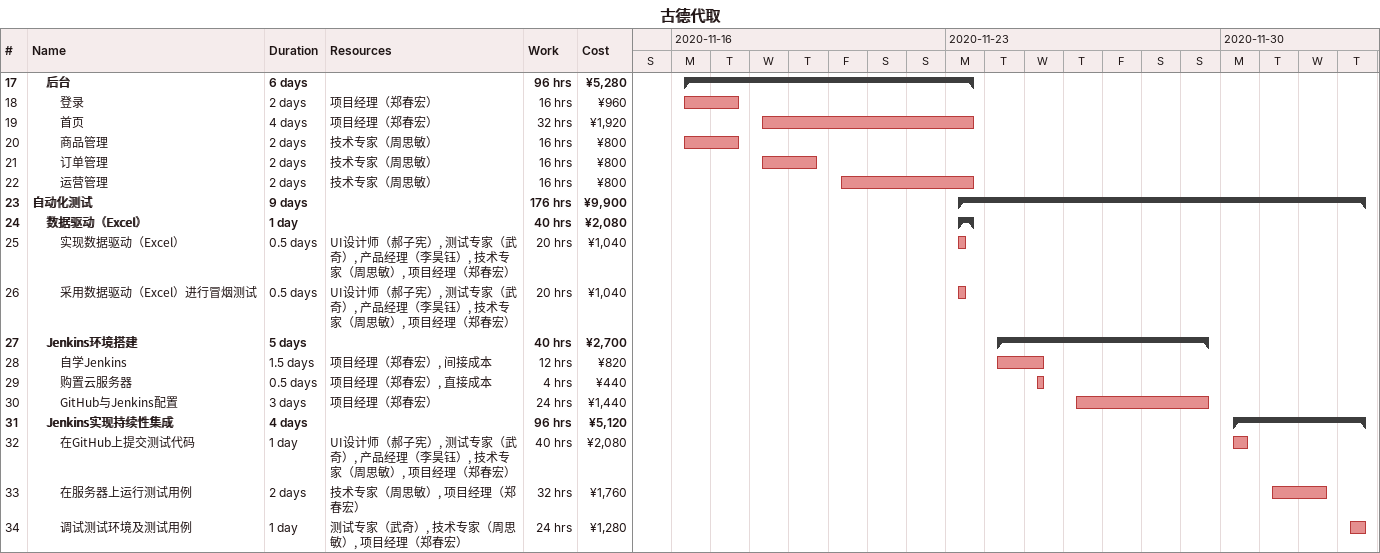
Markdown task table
古德代取

| ID | Level | Task | Duration | Start | Finish | Resources | Work (h) | Cost (¥) |
|---|---|---|---|---|---|---|---|---|
| 17 | 2 | **后台** | 6d | 2020-11-16 | 2020-11-23 |  | 96 | 5280 |
| 18 | 3 | 登录 | 2d | 2020-11-16 | 2020-11-17 | 项目经理（郑春宏） | 16 | 960 |
| 19 | 3 | 首页 | 4d | 2020-11-18 | 2020-11-23 | 项目经理（郑春宏） | 32 | 1920 |
| 20 | 3 | 商品管理 | 2d | 2020-11-16 | 2020-11-17 | 技术专家（周思敏） | 16 | 800 |
| 21 | 3 | 订单管理 | 2d | 2020-11-18 | 2020-11-19 | 技术专家（周思敏） | 16 | 800 |
| 22 | 3 | 运营管理 | 2d | 2020-11-20 | 2020-11-23 | 技术专家（周思敏） | 16 | 800 |
| 23 | 1 | **自动化测试** | 9d | 2020-11-23 | 2020-12-03 |  | 176 | 9900 |
| 24 | 2 | **数据驱动（Excel）** | 1d | 2020-11-23 | 2020-11-23 |  | 40 | 2080 |
| 25 | 3 | 实现数据驱动（Excel） | 0.5d | 2020-11-23 | 2020-11-23 | UI设计师（郝子宪）, 测试专家（武奇）, 产品经理（李昊钰）, 技术专家（周思敏）, 项目经理（郑春宏） | 20 | 1040 |
| 26 | 3 | 采用数据驱动（Excel）进行冒烟测试 | 0.5d | 2020-11-23 | 2020-11-23 | UI设计师（郝子宪）, 测试专家（武奇）, 产品经理（李昊钰）, 技术专家（周思敏）, 项目经理（郑春宏） | 20 | 1040 |
| 27 | 2 | **Jenkins环境搭建** | 5d | 2020-11-24 | 2020-11-29 |  | 40 | 2700 |
| 28 | 3 | 自学Jenkins | 1.5d | 2020-11-24 | 2020-11-25 | 项目经理（郑春宏）, 间接成本 | 12 | 820 |
| 29 | 3 | 购置云服务器 | 0.5d | 2020-11-25 | 2020-11-25 | 项目经理（郑春宏）, 直接成本 | 4 | 440 |
| 30 | 3 | GitHub与Jenkins配置 | 3d | 2020-11-26 | 2020-11-29 | 项目经理（郑春宏） | 24 | 1440 |
| 31 | 2 | **Jenkins实现持续性集成** | 4d | 2020-11-30 | 2020-12-03 |  | 96 | 5120 |
| 32 | 3 | 在GitHub上提交测试代码 | 1d | 2020-11-30 | 2020-11-30 | UI设计师（郝子宪）, 测试专家（武奇）, 产品经理（李昊钰）, 技术专家（周思敏）, 项目经理（郑春宏） | 40 | 2080 |
| 33 | 3 | 在服务器上运行测试用例 | 2d | 2020-12-01 | 2020-12-02 | 技术专家（周思敏）, 项目经理（郑春宏） | 32 | 1760 |
| 34 | 3 | 调试测试环境及测试用例 | 1d | 2020-12-03 | 2020-12-03 | 测试专家（武奇）, 技术专家（周思敏）, 项目经理（郑春宏） | 24 | 1280 |
